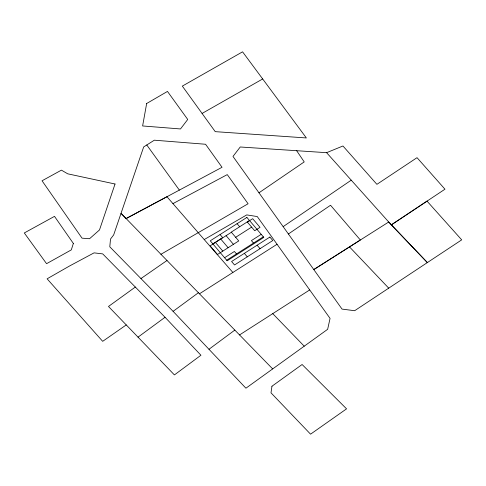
<?xml version="1.0" encoding="UTF-8"?>
<svg xmlns="http://www.w3.org/2000/svg" width="486" height="486" viewBox="0 0 486 486"><rect width="100%" height="100%" fill="white"/><g stroke="black" fill="none" stroke-linecap="round" stroke-linejoin="round"><path stroke-width="0.73" d="M204.223 239.555L246.748 214.897L257.258 216.562L330.055 318.391L327.649 329.308L272.67 368.917L121.02 213.33L126.117 218.56L222.035 167.293L205.566 144.257L154.348 140.193L143.668 146.942L113.669 234.908L110.51 239.051L109.793 246.803L173.101 311.344L208.962 349.276L234.835 330.091M173.101 311.344L198.403 292.73M138.03 337.144L165.052 317.267L200.937 355.242L174.407 374.919L108.481 306.466L135.339 287.05M272.67 368.917L245.922 388.205L208.962 349.276M126.257 324.927L102.68 341.336L47.106 278.818L69.522 266.006L94.059 252.866L102.71 253.892L165.052 317.267M140.952 278.569L166.996 260.496M258.965 192.808L304.218 161.917L296.654 150.703M326.598 152.677L391.309 224.89L444.969 189.2L417.031 157.671L376.893 184.346L342.952 145.988L326.598 152.677L240.242 146.991L232.982 156.437L283.15 226.64L351.244 180.172M288.398 233.991L330.535 205.256L360.357 240.005L313.792 269.572L283.15 226.64M239.543 334.939L309.704 289.929M212.856 243.869L222.661 237.605L220.073 234.544M249.488 220.48L231.275 232.108L238.748 240.928L217.479 254.506L210.146 245.843L231.415 232.265M247.362 222.078L252.677 218.682L260.016 227.345L254.694 230.741L247.228 221.92M235.68 237.302L251.627 227.12M224.587 257.732L234.398 251.469L236.488 253.941M261.219 234.337L251.408 240.6L253.504 243.073M226.683 260.204L263.315 236.81M199.454 293.805L277.063 244.264M160.939 254.3L248.091 203.756L227.26 174.602L172.943 203.616M202.085 113.438L262.683 78.963L306.362 137.951L215.237 131.651L182.329 86.101L242.569 51.826L262.683 78.963M126.117 218.56L166.941 196.721L232.873 272.476M272.743 313.646L304.224 346.178M349.507 246.9L388.727 288.162M257.118 245.211L260.046 248.674M237.083 223.681L239.677 226.743M244.355 253.358L247.289 256.827M226.093 235.661L233.426 244.324M220.778 239.057L228.11 247.714M215.462 242.447L222.795 251.11M146.772 144.98L179.358 190.105M271.947 386.236L271 392.84L310.56 434.174L346.567 408.848L302.104 364.506L271.947 386.236M146.651 103.512L142.617 125.959L180.494 128.954L187.73 119.465L167.476 91.423L146.651 103.512M73.35 243.437L71.308 249.889L46.565 263.685L24.3 232.958L54.499 216.361L73.35 243.437M115.036 184.006L99.49 229.951L89.546 238.729L82.025 238.158L42.045 180.78L61.424 170.143L67.712 173.818L115.036 184.006M427.03 201.125L391.309 224.89L427.358 262.574L461.7 239.859L427.03 201.125M427.358 262.574L354.659 310.712L342.035 309.09L313.792 269.572L388.721 222.005L427.358 262.574M246.894 217.418L210.262 240.807L227.181 260.794L263.813 237.399L246.894 217.418M269.876 237.065L231.591 261.504L234.525 264.973L272.81 240.527L269.876 237.065"/></g></svg>
